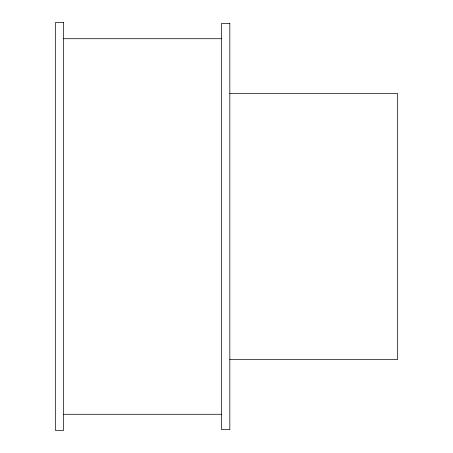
<?xml version="1.0" encoding="UTF-8"?>
<svg xmlns="http://www.w3.org/2000/svg" width="453" height="453" viewBox="0 0 453 453"><rect width="100%" height="100%" fill="white"/><g stroke="black" fill="none" stroke-linecap="round" stroke-linejoin="round"><path stroke-width="0.68" d="M63.641 38.715L221.517 38.715M229.824 93.556L397.672 93.556L397.672 359.444L229.824 359.444M63.641 414.285L221.517 414.285M63.641 22.65L55.328 22.65L55.328 430.35L63.641 430.35L63.641 22.65M229.824 23.397L221.517 23.397L221.517 429.603L229.824 429.603L229.824 23.397"/></g></svg>
